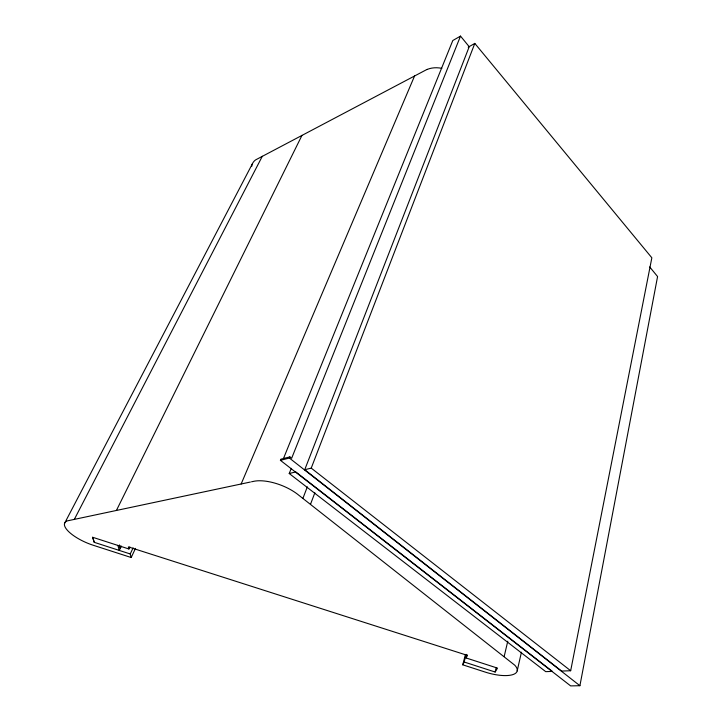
<?xml version="1.0" encoding="UTF-8"?>
<svg xmlns="http://www.w3.org/2000/svg" width="722" height="722" viewBox="0 0 722 722"><rect width="100%" height="100%" fill="white"/><g stroke="black" fill="none" stroke-linecap="round" stroke-linejoin="round"><path stroke-width="1.08" d="M468.217 47.183L474.805 43.41L651.849 257.79L570.669 670.738L561.599 671.072L304.729 469.715L469.21 46.722L460.51 36.1L291.643 458.289L289.874 456.891L280.894 459.174L280.416 460.329L570.642 685.9L579.91 685.71L657.58 276.553L649.692 266.941M517.196 670.891L521.428 652.21M504.155 656.578L507.774 641.199M251.536 481.791L254.054 481.258A37.598 16.092 21.1 0 1 255.75 480.987A32.427 13.908 21.2 0 1 295.361 492.639A34.069 14.593 21.3 0 1 297.265 494.019L514.786 665.215A27.761 9.819 16.1 0 1 490.058 673.482A29.521 10.451 16.1 0 1 485.563 672.2L462.757 664.818L464.138 662.002L495.139 672.029L496.185 667.642M495.139 672.029L497.521 668.121L466.114 657.968L466.953 654.701M462.757 664.818L465.284 655.016M464.138 662.002L466.105 654.367M310.478 504.38L314.855 492.783M302.897 498.424L307.328 486.845M304.729 469.715L311.227 468.118L474.805 43.41M289.224 473.524L295.776 471.917L552.375 671.406L545.724 671.65L289.224 473.524L291.282 468.343M280.416 460.329L289.405 458.064L289.874 456.891M283.484 458.506L452.802 40.522L460.51 36.1M241.148 483.993L414.572 75.972M250.399 482.034L67.48 520.842A24.738 8.411 23.8 0 0 66.027 521.537A28.221 9.594 23.7 0 0 65.675 521.807A27.129 9.224 23.7 0 0 93.039 545.191L131.187 557.51L135.51 548.35M131.187 557.51L130.24 553.964L133.128 547.845M130.24 553.964L94.239 542.321L92.651 537.267L128.904 548.982L129.87 546.942M119.437 545.146L120.267 548.052L121.224 546.076M121.206 546.401L119.292 550.381L117.848 545.363M466.114 657.968L467.387 655.377L128.345 546.897L128.904 548.982M116.45 510.391L301.995 135.339M74.366 519.308L262.312 156.259M64.673 523.134L252.501 163.587M311.227 468.118L570.669 670.738M289.405 458.064L579.91 685.71M92.651 537.267L94.239 542.321M119.5 545.173L120.267 548.052M251.689 166.502A21.191 13.79 29.1 0 1 253.81 161.547A22.048 14.35 29 0 1 254.216 161.096A19.323 12.572 29.2 0 1 255.714 159.833L425.827 70.052A28.077 21.913 23.8 0 1 427.28 69.384M427.289 69.393A24.196 18.916 24.1 0 1 441.837 68.346"/></g></svg>
